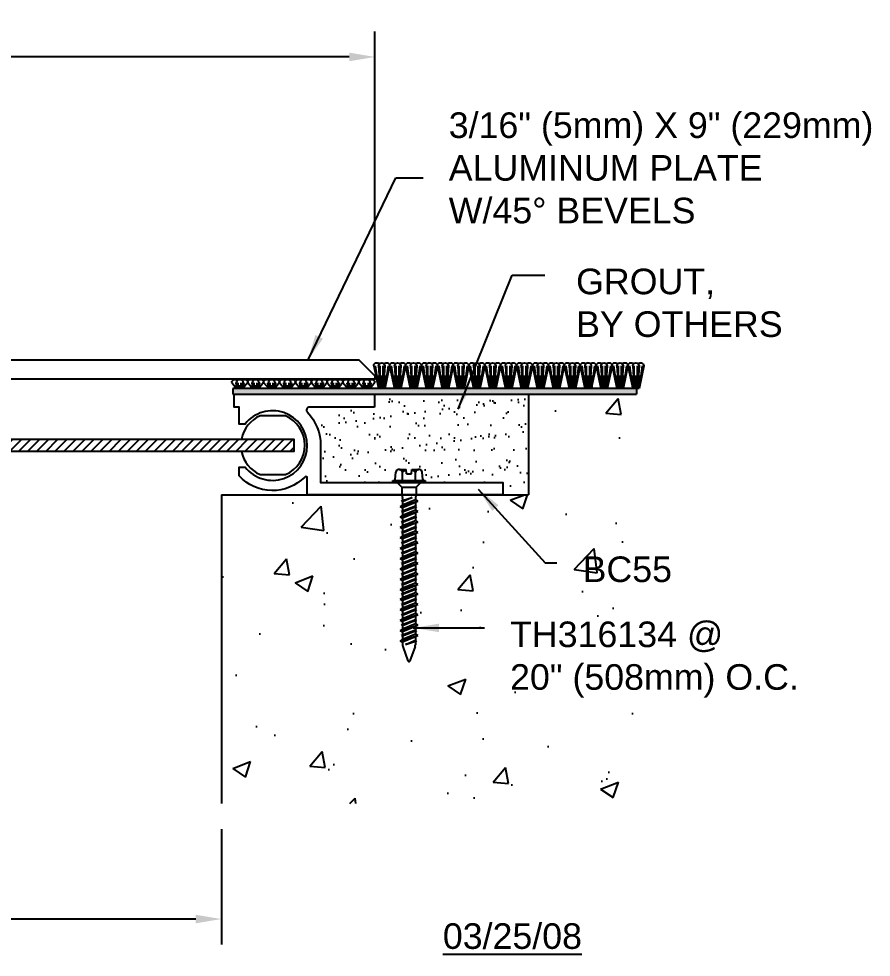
# Model space of a CAD drawing. Header units: inches. Extents: x -0.3 to 46.9, y 2.4 to 12.5.
# Drawn here: x 12.26 to 20.58, y 2.36 to 11.53 of the extents above; entities that cross this region are included whole.
import ezdxf

# ---------------------------------------------------------------- set-up
doc = ezdxf.new("R2010")
doc.units = ezdxf.units.IN
doc.header["$MEASUREMENT"] = 0
for name, color, linetype in [('Anchors', 4, 'Continuous'), ('Conditions', 1, 'Continuous'), ('Dimensions', 3, 'Continuous'), ('Metals', 7, 'Continuous'), ('Text', 2, 'Continuous')]:
    doc.layers.add(name, color=color, linetype=linetype)
doc.styles.add('Arial', font='arial.ttf')
doc.styles.get("Standard").update_dxf_attribs({"font": 'arial.ttf'})
doc.dimstyles.new('Arial', dxfattribs={"dimtxt": 0.25, "dimasz": 0.25, "dimexe": 0.25, "dimexo": 0.25, "dimgap": 0.25, "dimtad": 0, "dimtih": 1, "dimtoh": 1, "dimdec": 4, "dimzin": 0, "dimdsep": 46, "dimlunit": 4, "dimtxsty": 'Arial', "dimcen": 0.09, "dimadec": 0, "dimazin": 0, "dimtfac": 1, "dimtdec": 4, "dimtofl": 0, "dimtmove": 0, "dimatfit": 3, "dimfxl": 0, "dimfrac": 2, "dimtolj": 1, "dimtzin": 0, "dimarcsym": 0})

# ---------------------------------------------------------------- blocks, each defined once
blk = doc.blocks.new('*D5')
at = {"layer": 'Defpoints', "color": 0}
for p in [(8.2355, 3.8663), (14.2355, 3.8663), (14.2355, 2.7377)]:
    blk.add_point(p, dxfattribs=at)
at = {"layer": 'Dimensions', "color": 0, "lineweight": -2}
for p, q in [((8.2355, 3.6163), (8.2355, 2.4877)), ((14.2355, 3.6163), (14.2355, 2.4877)), ((8.4855, 2.7377), (10.4335, 2.7377)), ((13.9855, 2.7377), (12.0375, 2.7377))]:
    blk.add_line(p, q, dxfattribs=at)
at = {"layer": 'Dimensions', "color": 0}
for points in [[(8.4855, 2.7794), (8.4855, 2.696), (8.2355, 2.7377)], [(13.9855, 2.7794), (13.9855, 2.696), (14.2355, 2.7377)]]:
    blk.add_solid(points, dxfattribs=at)
at = {"layer": 'Dimensions', "color": 0, "insert": (11.2355, 2.7377), "char_height": 0.25, "attachment_point": 5, "style": 'Arial'}
blk.add_mtext('\\A1;6"\\P152mm', dxfattribs=at)
blk = doc.blocks.new('Bc55')
blk.add_lwpolyline([(1.38, 0.855), (2.0131, 0.855, -0.659567), (2.0348, 0.8043, 0.192706), (1.905, 0.48), (1.905, 0.12), (0.125, 0.12), (0.125, 0), (2.035, 0), (2.035, 0.1616, -0.671875), (2.0607, 0.1721, 0.430668), (2.7, 0.1834), (2.7, 0.27), (2.6424, 0.27, -2.892356), (2.6424, 0.69), (2.7, 0.69), (2.7, 0.855), (2.75, 0.855), (2.75, 0.98), (1.38, 0.98)], format="xyb", close=True)
blk = doc.blocks.new('TH316134')
for p, q in [((-0.1352, 0.029), (-0.129, 0.1001)), ((-0.0968, 0.1275), (-0.0272, 0.1275)), ((-0.0645, 0.0187), (-0.0645, 0.1001)), ((-0.0232, 0.0825), (-0.0272, 0.1275)), ((0.0233, 0.0825), (0.0272, 0.1275)), ((0.0272, 0.1275), (0.0967, 0.1275)), ((0.0645, 0.0187), (0.0645, 0.1001)), ((0.1352, 0.029), (0.129, 0.1001)), ((-0.1568, 0), (-0.1568, 0.0187)), ((-0.1568, 0.0187), (0.1568, 0.0187)), ((-0.1568, 0), (0.1568, 0)), ((-0.1148, 0), (-0.0698, -0.045)), ((-0.0232, 0.0825), (0.0233, 0.0825)), ((0.1148, 0), (0.0698, -0.045)), ((0.1568, 0.0187), (0.1568, 0)), ((-0.0698, -0.045), (-0.0698, -0.1121)), ((-0.0698, -0.045), (0.0698, -0.045)), ((0.0698, -0.045), (0.0698, -0.1121)), ((-0.0737, -0.1836), (0.0321, -0.1471)), ((-0.0737, -0.1836), (-0.0623, -0.1774)), ((-0.0687, -0.1217), (-0.0633, -0.1477)), ((-0.0623, -0.1774), (0.0321, -0.1471)), ((0.0321, -0.1471), (-0.0623, -0.1898)), ((-0.0623, -0.1573), (-0.0623, -0.1774)), ((0.0623, -0.1707), (-0.0623, -0.2215)), ((0.0623, -0.1573), (0.0623, -0.1707)), ((0.0863, -0.1836), (0.0623, -0.1707)), ((0.0687, -0.1217), (0.0633, -0.1477)), ((-0.0862, -0.2344), (0.0863, -0.1836)), ((-0.0862, -0.2344), (-0.0623, -0.2215)), ((-0.0862, -0.2344), (-0.0623, -0.2473)), ((-0.0737, -0.1836), (-0.0623, -0.1898)), ((-0.0737, -0.2852), (0.0737, -0.2344)), ((-0.0623, -0.1898), (-0.0623, -0.2215)), ((0.0623, -0.1965), (-0.0623, -0.2473)), ((-0.0623, -0.279), (0.0623, -0.2282)), ((0.0623, -0.2405), (-0.0623, -0.2913)), ((-0.0623, -0.2473), (-0.0623, -0.279)), ((0.0623, -0.2722), (-0.0623, -0.323)), ((0.0863, -0.1836), (0.0623, -0.1965)), ((0.0623, -0.1965), (0.0623, -0.2282)), ((0.0737, -0.2344), (0.0623, -0.2282)), ((0.0737, -0.2344), (0.0623, -0.2405)), ((0.0623, -0.2405), (0.0623, -0.2722)), ((0.0863, -0.2852), (0.0623, -0.2722)), ((-0.0862, -0.3359), (0.0863, -0.2852)), ((-0.0862, -0.3359), (-0.0623, -0.323)), ((-0.0862, -0.3359), (-0.0623, -0.3489)), ((-0.0737, -0.2852), (-0.0623, -0.279)), ((-0.0737, -0.2852), (-0.0623, -0.2913)), ((-0.0737, -0.3867), (0.0737, -0.3359)), ((-0.0623, -0.2913), (-0.0623, -0.323)), ((0.0623, -0.2981), (-0.0623, -0.3489)), ((-0.0623, -0.3806), (0.0623, -0.3298)), ((0.0623, -0.3421), (-0.0623, -0.3929)), ((-0.0623, -0.3489), (-0.0623, -0.3806)), ((0.0863, -0.2852), (0.0623, -0.2981)), ((0.0623, -0.2981), (0.0623, -0.3298)), ((0.0737, -0.3359), (0.0623, -0.3298)), ((0.0737, -0.3359), (0.0623, -0.3421)), ((0.0623, -0.3421), (0.0623, -0.3738)), ((-0.0862, -0.4375), (0.0863, -0.3867)), ((-0.0862, -0.4375), (-0.0623, -0.4246)), ((-0.0862, -0.4375), (-0.0623, -0.4504)), ((-0.0737, -0.3867), (-0.0623, -0.3806)), ((-0.0737, -0.3867), (-0.0623, -0.3929)), ((-0.0737, -0.4883), (0.0737, -0.4375)), ((0.0623, -0.3738), (-0.0623, -0.4246)), ((-0.0623, -0.3929), (-0.0623, -0.4246)), ((0.0623, -0.3996), (-0.0623, -0.4504)), ((-0.0623, -0.4821), (0.0623, -0.4313)), ((0.0623, -0.4437), (-0.0623, -0.4944)), ((-0.0623, -0.4504), (-0.0623, -0.4821)), ((0.0863, -0.3867), (0.0623, -0.3738)), ((0.0863, -0.3867), (0.0623, -0.3996)), ((0.0623, -0.3996), (0.0623, -0.4313)), ((0.0737, -0.4375), (0.0623, -0.4313)), ((0.0737, -0.4375), (0.0623, -0.4437)), ((0.0623, -0.4437), (0.0623, -0.4754)), ((-0.0862, -0.5391), (0.0863, -0.4883)), ((-0.0862, -0.5391), (-0.0623, -0.5261)), ((-0.0862, -0.5391), (-0.0623, -0.552)), ((-0.0737, -0.4883), (-0.0623, -0.4821)), ((-0.0737, -0.4883), (-0.0623, -0.4944)), ((-0.0737, -0.5898), (0.0737, -0.5391)), ((0.0623, -0.4754), (-0.0623, -0.5261)), ((-0.0623, -0.4944), (-0.0623, -0.5261)), ((0.0623, -0.5012), (-0.0623, -0.552)), ((-0.0623, -0.5837), (0.0623, -0.5329)), ((0.0623, -0.5452), (-0.0623, -0.596)), ((0.0863, -0.4883), (0.0623, -0.4754)), ((0.0863, -0.4883), (0.0623, -0.5012)), ((0.0623, -0.5012), (0.0623, -0.5329)), ((0.0737, -0.5391), (0.0623, -0.5329)), ((0.0737, -0.5391), (0.0623, -0.5452)), ((0.0623, -0.5452), (0.0623, -0.5769)), ((-0.0862, -0.6406), (0.0863, -0.5898)), ((-0.0862, -0.6406), (-0.0623, -0.6277)), ((-0.0862, -0.6406), (-0.0623, -0.6535)), ((-0.0737, -0.5898), (-0.0623, -0.5837)), ((-0.0737, -0.5898), (-0.0623, -0.596)), ((-0.0737, -0.6914), (0.0737, -0.6406)), ((-0.0623, -0.552), (-0.0623, -0.5837)), ((0.0623, -0.5769), (-0.0623, -0.6277)), ((-0.0623, -0.596), (-0.0623, -0.6277)), ((0.0623, -0.6028), (-0.0623, -0.6535)), ((-0.0623, -0.6852), (0.0623, -0.6345)), ((0.0863, -0.5898), (0.0623, -0.5769)), ((0.0863, -0.5898), (0.0623, -0.6028)), ((0.0623, -0.6028), (0.0623, -0.6345)), ((0.0737, -0.6406), (0.0623, -0.6345)), ((0.0737, -0.6406), (0.0623, -0.6468)), ((-0.0862, -0.7422), (0.0863, -0.6914)), ((-0.0862, -0.7422), (-0.0623, -0.7293)), ((-0.0737, -0.6914), (-0.0623, -0.6852)), ((-0.0737, -0.6914), (-0.0623, -0.6976)), ((0.0623, -0.6468), (-0.0623, -0.6976)), ((-0.0623, -0.6535), (-0.0623, -0.6852)), ((0.0623, -0.6785), (-0.0623, -0.7293)), ((-0.0623, -0.6976), (-0.0623, -0.7293)), ((0.0623, -0.7043), (-0.0623, -0.7551)), ((0.0623, -0.6468), (0.0623, -0.6785)), ((0.0863, -0.6914), (0.0623, -0.6785)), ((0.0863, -0.6914), (0.0623, -0.7043)), ((0.0623, -0.7043), (0.0623, -0.736)), ((-0.0862, -0.7422), (-0.0623, -0.7551)), ((-0.0862, -0.8437), (0.0863, -0.793)), ((-0.0737, -0.793), (0.0737, -0.7422)), ((-0.0737, -0.793), (-0.0623, -0.7868)), ((-0.0737, -0.793), (-0.0623, -0.7991)), ((-0.0623, -0.7868), (0.0623, -0.736)), ((0.0623, -0.7484), (-0.0623, -0.7991)), ((-0.0623, -0.7551), (-0.0623, -0.7868)), ((0.0623, -0.78), (-0.0623, -0.8308)), ((-0.0623, -0.7991), (-0.0623, -0.8308)), ((0.0623, -0.8059), (-0.0623, -0.8567)), ((0.0737, -0.7422), (0.0623, -0.736)), ((0.0737, -0.7422), (0.0623, -0.7484)), ((0.0623, -0.7484), (0.0623, -0.78)), ((0.0863, -0.793), (0.0623, -0.78)), ((0.0863, -0.793), (0.0623, -0.8059)), ((0.0623, -0.8059), (0.0623, -0.8376)), ((-0.0862, -0.8437), (-0.0623, -0.8308)), ((-0.0862, -0.8437), (-0.0623, -0.8567)), ((-0.0862, -0.9453), (0.0863, -0.8945)), ((-0.0737, -0.8945), (0.0737, -0.8437)), ((-0.0737, -0.8945), (-0.0623, -0.8884)), ((-0.0737, -0.8945), (-0.0623, -0.9007)), ((-0.0623, -0.8884), (0.0623, -0.8376)), ((0.0623, -0.8499), (-0.0623, -0.9007)), ((-0.0623, -0.8567), (-0.0623, -0.8884)), ((0.0623, -0.8816), (-0.0623, -0.9324)), ((-0.0623, -0.9007), (-0.0623, -0.9324)), ((0.0623, -0.9075), (-0.0623, -0.9582)), ((0.0737, -0.8437), (0.0623, -0.8376)), ((0.0737, -0.8437), (0.0623, -0.8499)), ((0.0623, -0.8499), (0.0623, -0.8816)), ((0.0863, -0.8945), (0.0623, -0.8816)), ((0.0863, -0.8945), (0.0623, -0.9075)), ((0.0623, -0.9075), (0.0623, -0.9391)), ((-0.0862, -0.9453), (-0.0623, -0.9324)), ((-0.0862, -0.9453), (-0.0623, -0.9582)), ((-0.0862, -1.0469), (0.0863, -0.9961)), ((-0.0737, -0.9961), (0.0737, -0.9453)), ((-0.0737, -0.9961), (-0.0623, -0.9899)), ((-0.0737, -0.9961), (-0.0623, -1.0023)), ((-0.0623, -0.9899), (0.0623, -0.9391)), ((0.0623, -0.9515), (-0.0623, -1.0023)), ((-0.0623, -0.9582), (-0.0623, -0.9899)), ((0.0623, -0.9832), (-0.0623, -1.034)), ((-0.0623, -1.0023), (-0.0623, -1.034)), ((0.0737, -0.9453), (0.0623, -0.9391)), ((0.0737, -0.9453), (0.0623, -0.9515)), ((0.0623, -0.9515), (0.0623, -0.9832)), ((0.0863, -0.9961), (0.0623, -0.9832)), ((0.0863, -0.9961), (0.0623, -1.009)), ((0.0623, -1.0012), (0.0623, -1.0329)), ((-0.0862, -1.0469), (-0.0623, -1.034)), ((-0.0862, -1.0469), (-0.0623, -1.0598)), ((-0.0862, -1.1406), (0.0863, -1.0898)), ((-0.0737, -1.0898), (0.0737, -1.0391)), ((-0.0737, -1.0898), (-0.0623, -1.0837)), ((-0.0737, -1.0898), (-0.0623, -1.096)), ((0.0623, -1.009), (-0.0623, -1.0598)), ((-0.0623, -1.0837), (0.0623, -1.0329)), ((0.0623, -1.0452), (-0.0623, -1.096)), ((-0.0623, -1.052), (-0.0623, -1.0837)), ((0.0623, -1.0769), (-0.0623, -1.1277)), ((-0.0623, -1.096), (-0.0623, -1.1277)), ((0.0737, -1.0391), (0.0623, -1.0329)), ((0.0737, -1.0391), (0.0623, -1.0452)), ((0.0623, -1.0452), (0.0623, -1.0769)), ((0.0863, -1.0898), (0.0623, -1.0769)), ((0.0863, -1.0898), (0.0623, -1.1028)), ((-0.0862, -1.1406), (-0.0623, -1.1277)), ((-0.0862, -1.1406), (-0.0623, -1.1535)), ((-0.0737, -1.1914), (0.0737, -1.1406)), ((-0.0737, -1.1914), (-0.0623, -1.1852)), ((0.0623, -1.1028), (-0.0623, -1.1535)), ((-0.0623, -1.1852), (0.0623, -1.1345)), ((0.0623, -1.1468), (-0.0623, -1.1976)), ((-0.0623, -1.1535), (-0.0623, -1.1852)), ((0.0623, -1.1785), (-0.0623, -1.2293)), ((0.0623, -1.1028), (0.0623, -1.1345)), ((0.0737, -1.1406), (0.0623, -1.1345)), ((0.0737, -1.1406), (0.0623, -1.1468)), ((0.0623, -1.1468), (0.0623, -1.1785)), ((0.0863, -1.1914), (0.0623, -1.1785)), ((-0.0862, -1.2422), (0.0863, -1.1914)), ((-0.0862, -1.2422), (-0.0623, -1.2293)), ((-0.0862, -1.2422), (-0.0623, -1.2551)), ((-0.0737, -1.1914), (-0.0623, -1.1976)), ((-0.0737, -1.293), (0.0737, -1.2422)), ((-0.0623, -1.1976), (-0.0623, -1.2293)), ((0.0623, -1.2043), (-0.0623, -1.2551)), ((-0.0623, -1.2868), (0.0623, -1.236)), ((0.0623, -1.2484), (-0.0623, -1.2991)), ((-0.0623, -1.2551), (-0.0623, -1.2868)), ((0.0623, -1.28), (-0.0623, -1.3308)), ((0.0863, -1.1914), (0.0623, -1.2043)), ((0.0623, -1.2043), (0.0623, -1.236)), ((0.0737, -1.2422), (0.0623, -1.236)), ((0.0737, -1.2422), (0.0623, -1.2484)), ((0.0623, -1.2484), (0.0623, -1.28)), ((0.0863, -1.293), (0.0623, -1.28)), ((-0.0862, -1.3437), (0.0863, -1.293)), ((-0.0862, -1.3437), (-0.0623, -1.3308)), ((-0.0862, -1.3437), (-0.0623, -1.3567)), ((-0.0737, -1.293), (-0.0623, -1.2868)), ((-0.0737, -1.293), (-0.0623, -1.2991)), ((-0.0737, -1.3945), (0.0737, -1.3437)), ((-0.0623, -1.2991), (-0.0623, -1.3308)), ((0.0623, -1.3059), (-0.0623, -1.3567)), ((-0.0623, -1.3884), (0.0623, -1.3376)), ((0.0623, -1.3499), (-0.0623, -1.4007)), ((-0.0623, -1.3567), (-0.0623, -1.3884)), ((0.0863, -1.293), (0.0623, -1.3059)), ((0.0623, -1.3059), (0.0623, -1.3376)), ((0.0737, -1.3437), (0.0623, -1.3376)), ((0.0737, -1.3437), (0.0623, -1.3499)), ((0.0623, -1.3499), (0.0623, -1.3816)), ((-0.0862, -1.4453), (0.0863, -1.3945)), ((-0.0862, -1.4453), (-0.0623, -1.4324)), ((-0.0862, -1.4453), (-0.0623, -1.4582)), ((-0.0737, -1.3945), (-0.0623, -1.3884)), ((-0.0737, -1.3945), (-0.0623, -1.4007)), ((-0.0737, -1.4961), (0.0737, -1.4453)), ((0.0623, -1.3816), (-0.0623, -1.4324)), ((-0.0623, -1.4007), (-0.0623, -1.4324)), ((0.0623, -1.4075), (-0.0623, -1.4582)), ((-0.0623, -1.4899), (0.0623, -1.4391)), ((0.0623, -1.4515), (-0.0623, -1.5023)), ((-0.0623, -1.4582), (-0.0623, -1.4899)), ((0.0863, -1.3945), (0.0623, -1.3816)), ((0.0863, -1.3945), (0.0623, -1.4075)), ((0.0623, -1.4075), (0.0623, -1.4391)), ((0.0737, -1.4453), (0.0623, -1.4391)), ((0.0737, -1.4453), (0.0623, -1.4515)), ((0.0623, -1.4515), (0.0623, -1.4832)), ((-0.0862, -1.5469), (0.0863, -1.4961)), ((-0.0862, -1.5469), (-0.0623, -1.534)), ((-0.0862, -1.5469), (-0.0623, -1.5598)), ((-0.0737, -1.4961), (-0.0623, -1.4899)), ((-0.0737, -1.4961), (-0.0623, -1.5023)), ((0.0623, -1.4832), (-0.0623, -1.534)), ((-0.0623, -1.5023), (-0.0623, -1.534)), ((0.0623, -1.509), (-0.0623, -1.5598)), ((-0.0335, -1.5838), (0.0623, -1.5407)), ((-0.0335, -1.5838), (0.0737, -1.5469)), ((0.0623, -1.553), (-0.0335, -1.5838)), ((0.0863, -1.4961), (0.0623, -1.4832)), ((0.0863, -1.4961), (0.0623, -1.509)), ((0.0623, -1.509), (0.0623, -1.5407)), ((0.0737, -1.5469), (0.0623, -1.5407)), ((0.0737, -1.5469), (0.0623, -1.553)), ((0.0623, -1.553), (0.0623, -1.5857)), ((-0.0623, -1.5598), (-0.0623, -1.5857)), ((-0.0596, -1.601), (-0.0096, -1.7438)), ((0.0596, -1.601), (0.0096, -1.7438))]:
    blk.add_line(p, q)
for centre, radius, start, end in [((-0.0968, 0.0948), 0.0327, 9.28497, 170.71503), ((0, 0.0379), 0.0896, 107.42152, 136.04074), ((0, 0.0379), 0.0896, 43.95926, 72.57848), ((0.0967, 0.0948), 0.0327, 9.28497, 170.71503), ((-0.1464, 0.03), 0.0112, 270, 355), ((0.1464, 0.03), 0.0112, 185, 270), ((-0.0232, -0.1121), 0.0465, 180, 191.9357), ((-0.1088, -0.1573), 0.0465, 0, 11.9357), ((0.1088, -0.1573), 0.0465, 168.0643, 180), ((0.0233, -0.1121), 0.0465, 348.0643, 0), ((-0.0158, -1.5857), 0.0465, 180, 199.30575), ((0.0158, -1.5857), 0.0465, 340.69425, 0), ((0, -1.7394), 0.0106, 204.10008, 335.89992)]:
    blk.add_arc(centre, radius, start, end)
blk = doc.blocks.new('*D9')
at = {"layer": 'Defpoints', "color": 0}
for p in [(15.7355, 11.1558), (6.7355, 8.0418), (15.7355, 8.0418)]:
    blk.add_point(p, dxfattribs=at)
at = {"layer": 'Dimensions', "color": 0, "lineweight": -2}
for p, q in [((6.7355, 8.2918), (6.7355, 11.4058)), ((15.7355, 8.2918), (15.7355, 11.4058)), ((6.9855, 11.1558), (10.4196, 11.1558)), ((15.4855, 11.1558), (12.0514, 11.1558))]:
    blk.add_line(p, q, dxfattribs=at)
at = {"layer": 'Dimensions', "color": 0}
for points in [[(6.9855, 11.1974), (6.9855, 11.1141), (6.7355, 11.1558)], [(15.4855, 11.1974), (15.4855, 11.1141), (15.7355, 11.1558)]]:
    blk.add_solid(points, dxfattribs=at)
at = {"layer": 'Dimensions', "color": 0, "insert": (11.2355, 11.1558), "char_height": 0.25, "attachment_point": 5, "style": 'Arial'}
blk.add_mtext('\\A1;9"\\P229mm', dxfattribs=at)
blk = doc.blocks.new('carpet-teeth2small')
for points in [[(-0.0466, 0.057), (0.0002, 0)], [(-0.0078, 0.0548), (0, 0)], [(0, 0), (0.6836, 0)], [(0.0107, 0.0324), (0.0154, 0)], [(0.0159, 0), (0.0159, 0.0548)], [(0.0311, 0), (0.0311, 0.0324)], [(0.0619, 0.057), (0.0463, 0)], [(0.0463, 0), (0.0463, 0.0548)], [(0.0515, 0.0324), (0.0475, 0.0043)], [(0.1088, 0.057), (0.062, 0)], [(0.07, 0.0548), (0.0622, 0)], [(0.1088, 0.057), (0.1556, 0)], [(0.1476, 0.0548), (0.1554, 0)], [(0.1557, 0.057), (0.1713, 0)], [(0.1661, 0.0324), (0.1708, 0)], [(0.1713, 0), (0.1713, 0.0548)], [(0.1865, 0), (0.1865, 0.0324)], [(0.2172, 0.057), (0.2017, 0)], [(0.2017, 0), (0.2017, 0.0548)], [(0.2069, 0.0324), (0.2022, 0)], [(0.2642, 0.057), (0.2174, 0)], [(0.2254, 0.0548), (0.2176, 0)], [(0.2642, 0.057), (0.311, 0)], [(0.303, 0.0548), (0.3108, 0)], [(0.3111, 0.057), (0.3267, 0)], [(0.3215, 0.0324), (0.3262, 0)], [(0.3267, 0), (0.3267, 0.0548)], [(0.3419, 0), (0.3419, 0.0324)], [(0.3727, 0.057), (0.3571, 0)], [(0.3571, 0), (0.3571, 0.0548)], [(0.3623, 0.0324), (0.3583, 0.0043)], [(0.4196, 0.057), (0.3733, 0.0021)], [(0.3808, 0.0548), (0.3733, 0.0021)], [(0.4196, 0.057), (0.4664, 0)], [(0.4584, 0.0548), (0.4659, 0.0021)], [(0.4665, 0.057), (0.4821, 0)], [(0.4769, 0.0324), (0.4816, 0)], [(0.4821, 0), (0.4821, 0.0548)], [(0.4973, 0), (0.4973, 0.0324)], [(0.5281, 0.057), (0.5125, 0)], [(0.5125, 0), (0.5125, 0.0548)], [(0.5177, 0.0324), (0.513, 0)], [(0.575, 0.057), (0.5282, 0)], [(0.5362, 0.0548), (0.5287, 0.0021)], [(0.575, 0.057), (0.6218, 0)], [(0.6138, 0.0548), (0.6216, 0)], [(0.6219, 0.057), (0.6375, 0)], [(0.6323, 0.0324), (0.637, 0)], [(0.6375, 0), (0.6375, 0.0548)], [(0.6527, 0), (0.6527, 0.0324)], [(0.6835, 0.057), (0.6679, 0)], [(0.6679, 0), (0.6679, 0.0548)], [(0.6731, 0.0324), (0.6684, 0)], [(0.7304, 0.057), (0.6836, 0)], [(0.6916, 0.0548), (0.6841, 0.0021)]]:
    blk.add_lwpolyline(points)
blk.add_lwpolyline([(0.0003, 0.057), (0.0159, 0)], close=True)
for centre, radius, start, end in [((-0.0154, 0.057), 0.0312, 41.211, 180), ((0.0311, 0.057), 0.0308, 0, 180), ((0.0775, 0.057), 0.0312, 0, 138.789), ((0.14, 0.057), 0.0312, 41.211, 180), ((0.1865, 0.057), 0.0307, 355.92228, 184.07772), ((0.2329, 0.057), 0.0312, 0, 138.789), ((0.2954, 0.057), 0.0312, 41.211, 180), ((0.3419, 0.057), 0.0308, 0, 180), ((0.3883, 0.057), 0.0312, 0, 138.789), ((0.4508, 0.057), 0.0312, 41.211, 180), ((0.4973, 0.057), 0.0308, 0, 180), ((0.5437, 0.057), 0.0312, 0, 138.789), ((0.6062, 0.057), 0.0312, 41.211, 180), ((0.6527, 0.057), 0.0308, 0, 180), ((0.6991, 0.057), 0.0312, 0, 138.789)]:
    blk.add_arc(centre, radius, start, end)
at = {"insert": (0.0002, 0.0001), "char_height": 0.0000478, "width": 0.00109, "attachment_point": 1}
blk.add_mtext('{\\fArial|b0|i0|c0|p34;BALCO TOOTHBRUSH}', dxfattribs=at)
blk = doc.blocks.new('carpet-teeth2')
for points in [[(1.0485, 1.2527), (1.0952, 1.0335)], [(1.0635, 1.2548), (1.0951, 1.0335)], [(1.111, 1.0335), (1.111, 1.2527)], [(1.1414, 1.0335), (1.1414, 1.2527)], [(1.157, 1.2527), (1.1414, 1.0335)], [(1.2039, 1.2527), (1.1571, 1.0335)], [(1.1888, 1.2548), (1.1573, 1.0335)], [(1.2039, 1.2527), (1.2506, 1.0335)], [(1.2189, 1.2548), (1.2505, 1.0335)], [(1.2507, 1.2527), (1.2664, 1.0335)], [(1.2664, 1.0335), (1.2664, 1.2527)], [(1.2968, 1.0335), (1.2968, 1.2527)], [(1.3124, 1.2527), (1.2968, 1.0335)], [(1.3593, 1.2527), (1.3125, 1.0335)], [(1.3442, 1.2548), (1.3127, 1.0335)], [(1.3593, 1.2527), (1.406, 1.0335)], [(1.3743, 1.2548), (1.4059, 1.0335)], [(1.4061, 1.2527), (1.4218, 1.0335)], [(1.4218, 1.0335), (1.4218, 1.2527)], [(1.4678, 1.2527), (1.4522, 1.0335)], [(1.4522, 1.0335), (1.4522, 1.2527)], [(1.4996, 1.2548), (1.4684, 1.0356)], [(1.5147, 1.2527), (1.4684, 1.0356)], [(1.5147, 1.2527), (1.5614, 1.0335)], [(1.5297, 1.2548), (1.561, 1.0356)], [(1.5615, 1.2527), (1.5772, 1.0335)], [(1.5772, 1.0335), (1.5772, 1.2527)], [(1.6232, 1.2527), (1.6076, 1.0335)], [(1.6076, 1.0335), (1.6076, 1.2527)], [(1.6701, 1.2527), (1.6233, 1.0335)], [(1.655, 1.2548), (1.6238, 1.0356)], [(1.6701, 1.2527), (1.7168, 1.0335)], [(1.6851, 1.2548), (1.7167, 1.0335)], [(1.7169, 1.2527), (1.7326, 1.0335)], [(1.7326, 1.0335), (1.7326, 1.2527)], [(1.7786, 1.2527), (1.763, 1.0335)], [(1.763, 1.0335), (1.763, 1.2527)], [(1.8255, 1.2527), (1.7787, 1.0335)], [(1.8104, 1.2548), (1.7792, 1.0356)], [(1.0926, 1.1585), (1.1104, 1.0335)], [(1.1262, 1.0335), (1.1262, 1.1585)], [(1.1597, 1.1585), (1.1425, 1.0378)], [(1.248, 1.1585), (1.2658, 1.0335)], [(1.2816, 1.0335), (1.2816, 1.1585)], [(1.3151, 1.1585), (1.2973, 1.0335)], [(1.4034, 1.1585), (1.4212, 1.0335)], [(1.437, 1.0335), (1.437, 1.1585)], [(1.4705, 1.1585), (1.4533, 1.0378)], [(1.5588, 1.1585), (1.5766, 1.0335)], [(1.5924, 1.0335), (1.5924, 1.1585)], [(1.6259, 1.1585), (1.6081, 1.0335)], [(1.7142, 1.1585), (1.732, 1.0335)], [(1.7478, 1.0335), (1.7478, 1.1585)], [(1.7813, 1.1585), (1.7635, 1.0335)], [(1.0951, 1.0335), (1.7787, 1.0335)]]:
    blk.add_lwpolyline(points)
blk.add_lwpolyline([(1.0953, 1.2527), (1.111, 1.0335)], close=True)
for centre, radius, start, end in [((1.0797, 1.2527), 0.0312, 41.211, 180), ((1.1262, 1.2527), 0.0308, 0, 180), ((1.1726, 1.2527), 0.0312, 0, 138.789), ((1.2351, 1.2527), 0.0312, 41.211, 180), ((1.2816, 1.2527), 0.0307, 355.92228, 184.07772), ((1.328, 1.2527), 0.0312, 0, 138.789), ((1.3905, 1.2527), 0.0312, 41.211, 180), ((1.437, 1.2527), 0.0308, 0, 180), ((1.4834, 1.2527), 0.0312, 0, 138.789), ((1.5459, 1.2527), 0.0312, 41.211, 180), ((1.5924, 1.2527), 0.0308, 0, 180), ((1.6388, 1.2527), 0.0312, 0, 138.789), ((1.7013, 1.2527), 0.0312, 41.211, 180), ((1.7478, 1.2527), 0.0308, 0, 180), ((1.7942, 1.2527), 0.0312, 0, 138.789)]:
    blk.add_arc(centre, radius, start, end)
at = {"insert": (1.0952, 1.0336), "char_height": 0.0000478, "width": 0.00109, "attachment_point": 1}
blk.add_mtext('{\\fArial|b0|i0|c0|p34;BALCO TOOTHBRUSH}', dxfattribs=at)
blk = doc.blocks.new('CARPET')
at = {"layer": 'Conditions'}
h = blk.add_hatch(dxfattribs=at)
h.set_pattern_fill('EXPAND', color=256, scale=0.125, style=0)
h.set_pattern_definition([(30, (-7.04618, -6.35979), (2e-11, 0.075), [0.0625, -0.0125]), (330, (-7.04618, -6.35979), (0.0649519, 0.0375), [0.0625, -0.0125]), (330, (-6.992055, -6.32854), (0.0649519, 0.0375), [0.0625, -0.0125]), (30, (-6.992055, -6.31604), (2e-11, 0.075), [0.0625, -0.0125])])
h.paths.add_polyline_path([(0, 0), (0, 0.0582), (-0.6852, 0.0582), (-3.7654, 0.0582), (-3.9418, 0.0582), (-3.9418, 0)])
for p, q in [((-3.9418, 0.0582), (-3.9418, 0)), ((-3.7654, 0.0582), (0, 0.0582)), ((-0.8406, 0.0582), (-0.7784, 0.0582)), ((0, 0.0582), (0, 0))]:
    blk.add_line(p, q, dxfattribs=at)
for points in [[(-4.0145, 0.2774), (-3.9677, 0.0582)], [(-3.9994, 0.2795), (-3.9682, 0.0604)], [(-3.9676, 0.2774), (-3.952, 0.0582)], [(-3.952, 0.0582), (-3.952, 0.2774)], [(-3.9216, 0.0582), (-3.9216, 0.2774)], [(-3.9059, 0.2774), (-3.9216, 0.0582)], [(-3.8591, 0.2774), (-3.9058, 0.0582)], [(-3.8741, 0.2795), (-3.9054, 0.0604)], [(-3.8591, 0.2774), (-3.8123, 0.0582)], [(-3.844, 0.2795), (-3.8125, 0.0582)], [(-3.8122, 0.2774), (-3.7966, 0.0582)], [(-3.7966, 0.0582), (-3.7966, 0.2774)], [(-3.7662, 0.0582), (-3.7662, 0.2774)], [(-3.7505, 0.2774), (-3.7662, 0.0582)], [(-3.7037, 0.2774), (-3.7504, 0.0582)], [(-3.7187, 0.2795), (-3.75, 0.0604)], [(-3.9703, 0.1832), (-3.9525, 0.0582)], [(-3.9368, 0.0582), (-3.9368, 0.1832)], [(-3.9032, 0.1832), (-3.921, 0.0582)], [(-3.8149, 0.1832), (-3.7971, 0.0582)], [(-3.7814, 0.0582), (-3.7814, 0.1832)], [(-3.7478, 0.1832), (-3.7656, 0.0582)], [(-1.3865, 0.1152), (-1.3398, 0.0582)], [(-1.3478, 0.1131), (-1.3399, 0.0582)], [(-1.3397, 0.1152), (-1.324, 0.0582)], [(-1.324, 0.0582), (-1.324, 0.1131)], [(-1.278, 0.1152), (-1.2936, 0.0582)], [(-1.2936, 0.0582), (-1.2936, 0.1131)], [(-1.2311, 0.1152), (-1.2774, 0.0604)], [(-1.2699, 0.1131), (-1.2774, 0.0604)], [(-1.2311, 0.1152), (-1.1844, 0.0582)], [(-1.1924, 0.1131), (-1.1848, 0.0604)], [(-1.1843, 0.1152), (-1.1686, 0.0582)], [(-1.1686, 0.0582), (-1.1686, 0.1131)], [(-1.1226, 0.1152), (-1.1382, 0.0582)], [(-1.1382, 0.0582), (-1.1382, 0.1131)], [(-1.0757, 0.1152), (-1.1225, 0.0582)], [(-1.1145, 0.1131), (-1.122, 0.0604)], [(-1.0757, 0.1152), (-1.029, 0.0582)], [(-1.037, 0.1131), (-1.0291, 0.0582)], [(-1.0289, 0.1152), (-1.0132, 0.0582)], [(-1.0132, 0.0582), (-1.0132, 0.1131)], [(-0.9672, 0.1152), (-0.9828, 0.0582)], [(-0.9828, 0.0582), (-0.9828, 0.1131)], [(-0.9203, 0.1152), (-0.9671, 0.0582)], [(-0.9591, 0.1131), (-0.9666, 0.0604)], [(-0.9221, 0.1152), (-0.8754, 0.0582)], [(-0.8834, 0.1131), (-0.8755, 0.0582)], [(-0.8596, 0.0582), (-0.8596, 0.1131)], [(-0.8136, 0.1152), (-0.8292, 0.0582)], [(-0.8292, 0.0582), (-0.8292, 0.1131)], [(-0.7667, 0.1152), (-0.8135, 0.0582)], [(-0.8055, 0.1131), (-0.8133, 0.0582)], [(-3.9677, 0.0582), (-3.7504, 0.0582)], [(-1.6158, 0.0582), (-0.9322, 0.0582)], [(-1.3292, 0.0906), (-1.3246, 0.0582)], [(-1.3088, 0.0582), (-1.3088, 0.0906)], [(-1.2885, 0.0906), (-1.2925, 0.0625)], [(-1.1738, 0.0906), (-1.1692, 0.0582)], [(-1.1534, 0.0582), (-1.1534, 0.0906)], [(-1.1331, 0.0906), (-1.1377, 0.0582)], [(-1.0184, 0.0906), (-1.0138, 0.0582)], [(-0.998, 0.0582), (-0.998, 0.0906)], [(-0.9777, 0.0906), (-0.9823, 0.0582)], [(-0.8648, 0.0906), (-0.8602, 0.0582)], [(-0.8444, 0.0582), (-0.8444, 0.0906)], [(-0.8241, 0.0906), (-0.8281, 0.0625)]]:
    blk.add_lwpolyline(points, dxfattribs=at)
blk.add_lwpolyline([(-0.8753, 0.1152), (-0.8596, 0.0582)], close=True, dxfattribs=at)
for name, p in [('carpet-teeth2', (-4.7523, -0.9753)), ('carpet-teeth2', (-3.9747, -0.9753)), ('carpet-teeth2', (-3.2018, -0.9753)), ('carpet-teeth2small', (-0.7201, 0.0582))]:
    blk.add_blockref(name, p, dxfattribs=at)
at = {"layer": 'Conditions', "char_height": 0.0000478, "width": 0.00109, "attachment_point": 1}
for insert in [(-1.6156, 0.0583), (-0.8404, 0.0583)]:
    blk.add_mtext('{\\fArial|b0|i0|c0|p34;BALCO TOOTHBRUSH}', dxfattribs=dict(at, insert=insert))
blk = doc.blocks.new('CARPET1')
at = {"layer": 'Conditions'}
blk.add_line((8.1228, 7.8614), (4.181, 7.8614), dxfattribs=at)
for centre, radius, start, end in [((4.1396, 8.1388), 0.0312, 41.211, 180), ((4.1861, 8.1388), 0.0308, 0, 180), ((4.2325, 8.1388), 0.0312, 0, 138.789), ((4.295, 8.1388), 0.0312, 41.211, 180), ((4.3415, 8.1388), 0.0308, 0, 180), ((4.3879, 8.1388), 0.0312, 0, 138.789)]:
    blk.add_arc(centre, radius, start, end, dxfattribs=at)
at = {"layer": 'Dimensions'}
blk.add_blockref('CARPET', (8.1228, 7.8614), dxfattribs=at)
blk = doc.blocks.new('CARPET2')
at = {"layer": 'Conditions'}
for centre, radius, start, end in [((-1.3553, 0.1152), 0.0312, 41.211, 180), ((-1.3088, 0.1152), 0.0308, 0, 180), ((-1.2624, 0.1152), 0.0312, 0, 138.789), ((-1.1999, 0.1152), 0.0312, 41.211, 180), ((-1.1534, 0.1152), 0.0308, 0, 180), ((-1.107, 0.1152), 0.0312, 0, 138.789), ((-1.0445, 0.1152), 0.0312, 41.211, 180), ((-0.998, 0.1152), 0.0308, 0, 180), ((-0.9516, 0.1152), 0.0312, 0, 138.789), ((-0.8909, 0.1152), 0.0312, 41.211, 180), ((-0.8444, 0.1152), 0.0308, 0, 180), ((-0.798, 0.1152), 0.0312, 0, 138.789)]:
    blk.add_arc(centre, radius, start, end, dxfattribs=at)
at = {"layer": 'Dimensions'}
blk.add_blockref('CARPET1', (-8.1228, -7.8614), dxfattribs=at)
blk = doc.blocks.new('SB12')
h = blk.add_hatch()
h.set_pattern_fill('ANSI31', color=256, scale=0.5, style=0)
h.paths.add_polyline_path([(14.9432, 7.3046), (14.9432, 7.4246), (11.814, 7.4246), (11.814, 7.3946), (11.7851, 7.3755), (11.8428, 7.3537), (11.814, 7.3346), (11.814, 7.3046)])
h.paths.add_polyline_path([(11.744, 7.3046), (11.744, 7.3346), (11.7728, 7.3537), (11.7151, 7.3755), (11.744, 7.3946), (11.744, 7.4246), (11.3571, 7.4246), (11.3205, 7.4035), (11.3205, 7.3927), (11.3545, 7.3731), (11.3205, 7.3535), (11.3205, 7.3427), (11.3545, 7.3231), (11.3225, 7.3046)])
h.paths.add_polyline_path([(11.1278, 7.3046), (11.1505, 7.3177), (11.1505, 7.3285), (11.1165, 7.3481), (11.1505, 7.3677), (11.1505, 7.3785), (11.1165, 7.3981), (11.1505, 7.4177), (11.1505, 7.4246), (10.727, 7.4246), (10.727, 7.3946), (10.6982, 7.3755), (10.7558, 7.3537), (10.727, 7.3346), (10.727, 7.3046)])
h.paths.add_polyline_path([(7.9798, 7.4246), (7.9798, 7.3046), (10.657, 7.3046), (10.657, 7.3346), (10.6858, 7.3537), (10.6282, 7.3755), (10.657, 7.3946), (10.657, 7.4246)])
for p, q in [((10.657, 7.4947), (10.657, 7.3946)), ((10.727, 7.4947), (10.727, 7.3946)), ((11.744, 7.4947), (11.744, 7.3946)), ((11.814, 7.4947), (11.814, 7.3946)), ((10.657, 7.3946), (10.6282, 7.3755)), ((10.6858, 7.3537), (10.6282, 7.3755)), ((10.657, 7.3346), (10.6858, 7.3537)), ((10.657, 7.3346), (10.657, 7.2346)), ((10.727, 7.3946), (10.6982, 7.3755)), ((10.7558, 7.3537), (10.6982, 7.3755)), ((10.727, 7.3346), (10.7558, 7.3537)), ((10.727, 7.3346), (10.727, 7.2346)), ((11.744, 7.3946), (11.7151, 7.3755)), ((11.7728, 7.3537), (11.7151, 7.3755)), ((11.744, 7.3346), (11.7728, 7.3537)), ((11.744, 7.3346), (11.744, 7.2346)), ((11.814, 7.3946), (11.7851, 7.3755)), ((11.8428, 7.3537), (11.7851, 7.3755)), ((11.814, 7.3346), (11.8428, 7.3537)), ((11.814, 7.3346), (11.814, 7.2346))]:
    blk.add_line(p, q)
for points in [[(8.0208, 7.2903), (7.9798, 7.3046), (7.9798, 7.4246), (8.0208, 7.439, 0.233897), (7.8423, 7.651), (7.5923, 7.651, 0.654654), (7.5923, 7.0782), (7.8423, 7.0782, 0.233897)], [(14.9432, 7.3046), (14.4318, 7.3046, 0.246328), (14.6135, 7.0782), (14.8635, 7.0782, 0.654654), (14.8635, 7.651), (14.6135, 7.651, 0.246328), (14.4318, 7.4246), (14.9432, 7.4246)]]:
    blk.add_lwpolyline(points, format="xyb", close=True)
for points in [[(10.657, 7.3046), (7.9798, 7.3046), (7.9798, 7.4246), (10.657, 7.4246)], [(10.727, 7.4246), (11.744, 7.4246)], [(11.814, 7.4246), (14.9432, 7.4246), (14.9432, 7.3046), (11.814, 7.3046)], [(11.744, 7.3046), (10.727, 7.3046)]]:
    blk.add_lwpolyline(points)

msp = doc.modelspace()

# ---------------------------------------------------------------- hatches: boundary and pattern name
at = {"layer": 'Conditions'}
h = msp.add_hatch(dxfattribs=at)
h.set_pattern_fill('AR-CONC', color=256, scale=0.25, style=0)
h.paths.add_polyline_path([(18.31583, 7.9196), (18.28995, 7.9196), (18.28995, 7.86139), (17.23548, 7.86139), (17.23548, 6.88139), (16.13758, 6.88139), (16.13172, 6.85371, 0.0521265), (16.13072, 6.84409), (16.13072, 6.83072), (16.15472, 6.8178), (16.13072, 6.80487), (16.13072, 6.77318), (16.14216, 6.76701), (16.13072, 6.76085), (16.13072, 6.72916), (16.15472, 6.71623), (16.13072, 6.70331), (16.13072, 6.67162), (16.14216, 6.66545), (16.13072, 6.65929), (16.13072, 6.6276), (16.15472, 6.61467), (16.13072, 6.60175), (16.13072, 6.57005), (16.14216, 6.56389), (16.13072, 6.55773), (16.13072, 6.52603), (16.15472, 6.51311), (16.13072, 6.50018), (16.13072, 6.46849), (16.14216, 6.46233), (16.13072, 6.45616), (16.13072, 6.42447), (16.15472, 6.41155), (16.13072, 6.39862), (16.13072, 6.36693), (16.14216, 6.36076), (16.13072, 6.3546), (16.13072, 6.32291), (16.15472, 6.30998), (16.13072, 6.29706), (16.13072, 6.26537), (16.14216, 6.2592), (16.13072, 6.25304), (16.13072, 6.22135), (16.15472, 6.20842), (16.13072, 6.1955), (16.13072, 6.1638), (16.14216, 6.15764), (16.13072, 6.15148), (16.13072, 6.11978), (16.15472, 6.10686), (16.13072, 6.09393), (16.13072, 6.06224), (16.14216, 6.05608), (16.13072, 6.04991), (16.13072, 6.01822), (16.15472, 6.0053), (16.13072, 5.99237), (16.13072, 5.96849), (16.14216, 5.96233), (16.13072, 5.95616), (16.13072, 5.92447), (16.15472, 5.91155), (16.13072, 5.89862), (16.13072, 5.86693), (16.14216, 5.86076), (16.13072, 5.8546), (16.13072, 5.82291), (16.15472, 5.80998), (16.13072, 5.79706), (16.13072, 5.76537), (16.14216, 5.7592), (16.13072, 5.75304), (16.13072, 5.72135), (16.15472, 5.70842), (16.13072, 5.6955), (16.13072, 5.6638), (16.14216, 5.65764), (16.13072, 5.65148), (16.13072, 5.61978), (16.15472, 5.60686), (16.13072, 5.59393), (16.13072, 5.56224), (16.14216, 5.55608), (16.13072, 5.54991), (16.13072, 5.51822), (16.15472, 5.5053), (16.13072, 5.49237), (16.13072, 5.46068), (16.14216, 5.45451), (16.13072, 5.44835), (16.13072, 5.40782), (16.07869, 5.2593, -0.7741233), (16.05824, 5.2593), (16.00622, 5.40782), (16.00622, 5.44159), (15.98222, 5.45451), (16.00622, 5.46744), (16.00622, 5.49913), (15.99477, 5.5053), (16.00622, 5.51146), (16.00622, 5.54315), (15.98222, 5.55608), (16.00622, 5.569), (16.00622, 5.6007), (15.99477, 5.60686), (16.00622, 5.61302), (16.00622, 5.64472), (15.98222, 5.65764), (16.00622, 5.67056), (16.00622, 5.70226), (15.99477, 5.70842), (16.00622, 5.71458), (16.00622, 5.74628), (15.98222, 5.7592), (16.00622, 5.77213), (16.00622, 5.80382), (15.99477, 5.80998), (16.00622, 5.81615), (16.00622, 5.84784), (15.98222, 5.86076), (16.00622, 5.87369), (16.00622, 5.90538), (15.99477, 5.91155), (16.00622, 5.91771), (16.00622, 5.94159), (15.98222, 5.95451), (16.00622, 5.96744), (16.00622, 5.99913), (15.99477, 6.0053), (16.00622, 6.01146), (16.00622, 6.04315), (15.98222, 6.05608), (16.00622, 6.069), (16.00622, 6.1007), (15.99477, 6.10686), (16.00622, 6.11302), (16.00622, 6.14472), (15.98222, 6.15764), (16.00622, 6.17056), (16.00622, 6.20226), (15.99477, 6.20842), (16.00622, 6.21458), (16.00622, 6.24628), (15.98222, 6.2592), (16.00622, 6.27213), (16.00622, 6.30382), (15.99477, 6.30998), (16.00622, 6.31615), (16.00622, 6.34784), (15.98222, 6.36076), (16.00622, 6.37369), (16.00622, 6.40538), (15.99477, 6.41155), (16.00622, 6.41771), (16.00622, 6.4494), (15.98222, 6.46233), (16.00622, 6.47525), (16.00622, 6.50695), (15.99477, 6.51311), (16.00622, 6.51927), (16.00622, 6.55097), (15.98222, 6.56389), (16.00622, 6.57681), (16.00622, 6.60851), (15.99477, 6.61467), (16.00622, 6.62083), (16.00622, 6.65253), (15.98222, 6.66545), (16.00622, 6.67838), (16.00622, 6.71007), (15.99477, 6.71623), (16.00622, 6.7224), (16.00622, 6.75409), (15.98222, 6.76701), (16.00622, 6.77994), (16.00622, 6.81163), (15.99477, 6.8178), (16.00622, 6.82396), (16.00622, 6.84409, 0.0521265), (16.00521, 6.85371), (15.99936, 6.88139), (14.23548, 6.88139), (14.23548, 3.86635), (18.29324, 3.86635)])
h.paths.add_polyline_path([(16.05824, 5.2593, 0.0418628), (16.05883, 5.25764)], flags=16)
h.paths.add_polyline_path([(17.70185, 6.34074), (18.66092, 6.34074), (18.66092, 5.95721), (17.70185, 5.95721)], flags=9)
h.paths.add_polyline_path([(17.67821, 5.7055), (20.58424, 5.7055), (20.58424, 4.8313), (17.67821, 4.8313)], flags=9)
h = msp.add_hatch(dxfattribs=at)
h.set_pattern_fill('AR-SAND', color=256, scale=0.125, style=0)
h.set_pattern_definition([(37.5, (6.07666, 1.5016), (-0.0078742, 0.240853), [0, -0.19, 0, -0.2125, 0, -0.203125]), (7.5, (6.07666, 1.5016), (0.221222, 0.352768), [0, -0.1025, 0, -0.17125, 0, -0.065625]), (327.5, (5.9229, 1.5016), (0.3892677, 0.0007074), [0, -0.0625, 0, -0.225, 0, -0.29375]), (317.5, (5.9229, 1.5016), (0.375766, 0.1097094), [0, -0.03125, 0, -0.1475, 0, -0.16875])])
h.paths.add_polyline_path([(17.23548, 7.86139), (15.73048, 7.86139), (15.73048, 7.73639), (15.09739, 7.73639, 0.659567), (15.07567, 7.68569, -0.1927059), (15.20548, 7.36139), (15.20548, 7.00139), (15.87373, 7.00139), (15.87373, 7.02014), (15.88405, 7.02014, 0.3888787), (15.89526, 7.03041), (15.90105, 7.09662, -0.4105631), (15.93373, 7.12889), (16.00329, 7.12889), (16.00723, 7.08389), (16.05373, 7.08389), (16.05767, 7.12889), (16.12723, 7.12889, -0.4105631), (16.15991, 7.09662), (16.1657, 7.03041, 0.3888787), (16.17691, 7.02014), (16.18723, 7.02014), (16.18723, 7.00139), (16.98548, 7.00139), (16.98548, 6.88139), (17.23548, 6.88139)])

# ---------------------------------------------------------------- linework, layer by layer
for p, q in [((17.23548, 7.86139), (17.23548, 6.88139)), ((14.23548, 6.88139), (17.23548, 6.88139)), ((14.23548, 6.88139), (14.23548, 3.86635))]:
    msp.add_line(p, q, dxfattribs=at)
at = {"layer": 'Metals'}
msp.add_lwpolyline([(6.73548, 8.04184), (6.89173, 8.19809), (15.57923, 8.19809), (15.73548, 8.04184), (15.73548, 8.01059), (6.73548, 8.01059)], close=True, dxfattribs=at)

# ---------------------------------------------------------------- block references
at = {"layer": 'Anchors'}
for name, p in [('SB12', (0, 0)), ('TH316134', (16.06847, 7.00139))]:
    msp.add_blockref(name, p, dxfattribs=at)
at = {"layer": 'Dimensions', "xscale": -1}
msp.add_blockref('CARPET2', (14.34812, 7.86139), dxfattribs=at)
at = {"layer": 'Metals', "xscale": -1}
msp.add_blockref('Bc55', (17.11048, 6.88139), dxfattribs=at)

# ---------------------------------------------------------------- texts
at = {"layer": 'Text'}
msp.add_text('%%U03/25/08', height=0.25, dxfattribs=at).set_placement((16.39938, 2.4463))
at = {"layer": 'Text', "char_height": 0.25, "attachment_point": 1}
for s, insert in [('3/16" (5mm) X 9" (229mm)\\PALUMINUM PLATE\\PW/45° BEVELS', (16.45693, 10.61446)), ('GROUT,\\PBY OTHERS', (17.70082, 9.08859)), ('BC55', (17.76435, 6.27824)), ('TH316134 @\\P20" (508mm) O.C.', (17.05599, 5.643))]:
    msp.add_mtext(s, dxfattribs=dict(at, insert=insert))

# ---------------------------------------------------------------- dimensions: what is measured, and where the dimension line sits
at = {"layer": 'Dimensions'}
dim = msp.add_linear_dim(base=(15.73548, 11.15576), p1=(6.73548, 8.04184), p2=(15.73548, 8.04184), text='<>\\P229mm', dimstyle='Arial', dxfattribs=at)
dim.commit()
dim.dimension.update_dxf_attribs({"geometry": '*D9', "text_midpoint": (11.23548, 11.15576), "dimtype": 160})
dim = msp.add_linear_dim(base=(14.23548, 2.73769), p1=(8.23548, 3.86635), p2=(14.23548, 3.86635), text='<>\\P152mm', dimstyle='Arial', dxfattribs=at)
dim.commit()
dim.dimension.update_dxf_attribs({"geometry": '*D5', "text_midpoint": (11.23548, 2.73769)})

# ---------------------------------------------------------------- leaders
at = {"layer": 'Text', "annotation_type": 0, "has_hookline": 1, "hookline_direction": 0}
for points, text_width in [([(15.0824, 8.19809), (15.94148, 9.97651), (16.20693, 9.97651)], 4.12159), ([(16.54894, 7.71682), (17.07513, 9.02609), (17.39532, 9.02609)], 1.97442), ([(16.74514, 6.93598), (17.39901, 6.21574), (17.51435, 6.21574)], 0.83407), ([(16.1103, 5.5805), (16.80599, 5.5805)], 2.78104)]:
    msp.add_leader(points, dimstyle='Arial', dxfattribs=dict(at, text_width=text_width))

doc.saveas('drawing.dxf')
